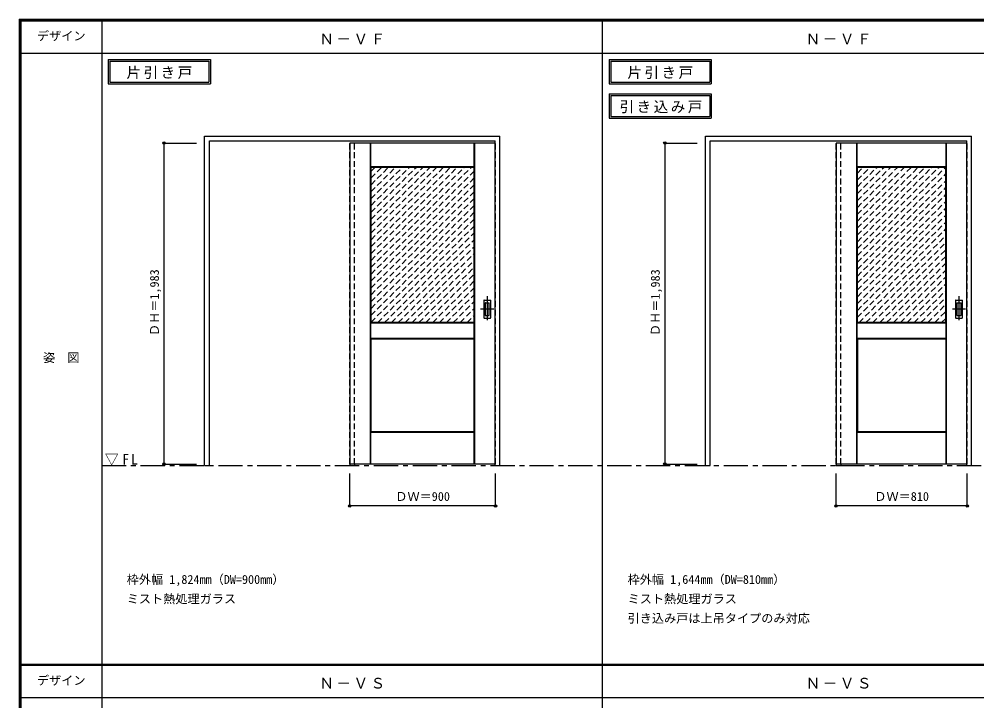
# Model space of a CAD drawing. Units: millimetres, scale not verified. Extents: x -6000 to 5700, y -4307 to 4260.
# Drawn here: x -6000 to -87, y -36 to 4175 of the extents above; entities that cross this region are included whole.
import ezdxf
from ezdxf.enums import TextEntityAlignment as Align

# ---------------------------------------------------------------- set-up
doc = ezdxf.new("R2010")
doc.units = ezdxf.units.MM
doc.header["$LTSCALE"] = 30
doc.header["$PDMODE"] = 32
doc.header["$PDSIZE"] = 15
doc.linetypes.add('CHAIN1', pattern=[8, 5, -1, 1, -1])
doc.linetypes.add('DASHED1', pattern=[1.8, 1.2, -0.6])
for name, color, linetype in [('0-1_通り芯', 4, 'CHAIN1'), ('0-2_扉', 4, 'DASHED1'), ('0-3_仕上げ', 7, 'Continuous'), ('0-4_枠', 3, 'Continuous'), ('0-6_引手', 3, 'Continuous'), ('0-A_文字', 7, 'Continuous'), ('0-B_寸法', 7, 'Continuous'), ('0-C_ハッチ', 4, 'DASHED1'), ('F-1_枠', 6, 'Continuous'), ('F-A_文字', 7, 'Continuous')]:
    doc.layers.add(name, color=color, linetype=linetype)
doc.styles.add('ＭＳ ゴシック', font='')
doc.styles.get('ＭＳ ゴシック').set_extended_font_data('MS Gothic')

msp = doc.modelspace()

# ---------------------------------------------------------------- linework, layer by layer
at = {"layer": '0-1_通り芯'}
for p, q in [((-3109.75, 2465), (-3109.75, 2303)), ((-197.25, 2465), (-197.25, 2303)), ((-3068.75, 2384), (-3150.75, 2384)), ((-156.25, 2384), (-238.25, 2384))]:
    msp.add_line(p, q, dxfattribs=at)
at = {"layer": '0-1_通り芯', "color": 7}
msp.add_line((-5490, 1418), (3233.5, 1418), dxfattribs=at)
at = {"layer": '0-2_扉'}
for p, q in [((-3958.75, 3409.5), (-3958.75, 3405.5)), ((-3061.75, 3409.5), (-3058.75, 3409.5)), ((-3058.75, 1426.5), (-3058.75, 3409.5)), ((-956.25, 3409.5), (-956.25, 3405.5)), ((-149.25, 3409.5), (-146.25, 3409.5)), ((-3061.75, 1426.5), (-3058.75, 1426.5))]:
    msp.add_line(p, q, dxfattribs=at)
at = {"layer": '0-2_扉', "color": 3, "linetype": 'Continuous'}
for p, q in [((-3061.75, 3409.5), (-3958.75, 3409.5)), ((-3958.75, 3409.5), (-3958.75, 1426.5)), ((-956.25, 3409.5), (-956.25, 1426.5)), ((-149.25, 3409.5), (-956.25, 3409.5)), ((-3061.75, 1426.5), (-3958.75, 1426.5)), ((-149.25, 1426.5), (-956.25, 1426.5))]:
    msp.add_line(p, q, dxfattribs=at)
at = {"layer": '0-2_扉'}
msp.add_lwpolyline([(-149.25, 1426.5), (-146.25, 1426.5), (-146.25, 3409.5)], dxfattribs=at)
at = {"layer": '0-3_仕上げ'}
for p, q in [((-3830.75, 1426.5), (-3830.75, 3409.5)), ((-3829.25, 3262), (-3829.25, 3409.5)), ((-3827.75, 3263.5), (-3827.75, 3409.5)), ((-3189.75, 3263.5), (-3189.75, 3409.5)), ((-3188.25, 3262), (-3188.25, 3409.5)), ((-3186.75, 1426.5), (-3186.75, 3409.5)), ((-828.25, 1426.5), (-828.25, 3409.5)), ((-826.75, 3262), (-826.75, 3409.5)), ((-825.25, 3263.5), (-825.25, 3409.5)), ((-277.25, 3263.5), (-277.25, 3409.5)), ((-275.75, 3262), (-275.75, 3409.5)), ((-274.25, 1426.5), (-274.25, 3409.5)), ((-3827.75, 3263.5), (-3829.25, 3262)), ((-3826.75, 3259.5), (-3829.25, 3262)), ((-3189.75, 3263.5), (-3827.75, 3263.5)), ((-3188.25, 3262), (-3190.75, 3259.5)), ((-3189.75, 3263.5), (-3188.25, 3262)), ((-825.25, 3263.5), (-826.75, 3262)), ((-824.25, 3259.5), (-826.75, 3262)), ((-277.25, 3263.5), (-825.25, 3263.5)), ((-3829.25, 2204), (-3829.25, 2299)), ((-3189.75, 2297.5), (-3827.75, 2297.5)), ((-3827.75, 2205.5), (-3827.75, 2297.5)), ((-3190.75, 2301.5), (-3188.25, 2299)), ((-3189.75, 2297.5), (-3188.25, 2299)), ((-826.75, 2204), (-826.75, 2299)), ((-825.25, 2205.5), (-825.25, 2297.5)), ((-277.25, 2297.5), (-825.25, 2297.5)), ((-278.25, 2301.5), (-275.75, 2299)), ((-277.25, 2297.5), (-275.75, 2299)), ((-277.25, 2205.5), (-277.25, 2297.5)), ((-275.75, 2204), (-275.75, 2299)), ((-3827.75, 2205.5), (-3829.25, 2204)), ((-3826.75, 2201.5), (-3829.25, 2204)), ((-3188.25, 2204), (-3190.75, 2201.5)), ((-825.25, 2205.5), (-826.75, 2204)), ((-824.25, 2201.5), (-826.75, 2204)), ((-825.25, 2205.5), (-277.25, 2205.5)), ((-3829.25, 1426.5), (-3829.25, 1624)), ((-3827.75, 1426.5), (-3827.75, 1622.5)), ((-3189.75, 1622.5), (-3827.75, 1622.5)), ((-3190.75, 1626.5), (-3188.25, 1624)), ((-3189.75, 1622.5), (-3188.25, 1624)), ((-3189.75, 1426.5), (-3189.75, 1622.5)), ((-3188.25, 1426.5), (-3188.25, 1624)), ((-826.75, 1426.5), (-826.75, 1624)), ((-825.25, 1426.5), (-825.25, 1622.5)), ((-277.25, 1622.5), (-825.25, 1622.5)), ((-278.25, 1626.5), (-275.75, 1624)), ((-277.25, 1622.5), (-275.75, 1624)), ((-277.25, 1426.5), (-277.25, 1622.5)), ((-275.75, 1426.5), (-275.75, 1624))]:
    msp.add_line(p, q, dxfattribs=at)
at = {"layer": '0-3_仕上げ', "color": 3}
for p, q in [((-3190.75, 3259.5), (-3826.75, 3259.5)), ((-3826.75, 2301.5), (-3826.75, 3259.5)), ((-3190.75, 2301.5), (-3190.75, 3259.5)), ((-824.25, 2301.5), (-824.25, 3259.5)), ((-278.25, 3259.5), (-824.25, 3259.5)), ((-278.25, 2301.5), (-278.25, 3259.5)), ((-3190.75, 2301.5), (-3826.75, 2301.5)), ((-278.25, 2301.5), (-824.25, 2301.5)), ((-3826.75, 2201.5), (-3190.75, 2201.5)), ((-3826.75, 1626.5), (-3826.75, 2201.5)), ((-3190.75, 1626.5), (-3190.75, 2201.5)), ((-824.25, 2201.5), (-824.25, 1626.5)), ((-3190.75, 1626.5), (-3826.75, 1626.5)), ((-278.25, 1626.5), (-824.25, 1626.5))]:
    msp.add_line(p, q, dxfattribs=at)
at = {"layer": '0-3_仕上げ'}
for points in [[(-277.25, 3263.5), (-275.75, 3262), (-278.25, 3259.5)], [(-3827.75, 2297.5), (-3829.25, 2299), (-3826.75, 2301.5)], [(-3827.75, 2205.5), (-3189.75, 2205.5), (-3189.75, 2297.5)], [(-3189.75, 2205.5), (-3188.25, 2204), (-3188.25, 2299)], [(-825.25, 2297.5), (-826.75, 2299), (-824.25, 2301.5)], [(-277.25, 2205.5), (-275.75, 2204), (-278.25, 2201.5)], [(-3827.75, 1622.5), (-3829.25, 1624), (-3826.75, 1626.5)], [(-825.25, 1622.5), (-826.75, 1624), (-824.25, 1626.5)]]:
    msp.add_lwpolyline(points, dxfattribs=at)
at = {"layer": '0-3_仕上げ', "color": 3}
msp.add_lwpolyline([(-824.25, 2201.5), (-278.25, 2201.5), (-278.25, 1626.5)], dxfattribs=at)
at = {"layer": '0-4_枠'}
for p, q in [((-4855.75, 1418), (-4855.75, 3453)), ((-4855.75, 3453), (-3031.75, 3453)), ((-3031.75, 1418), (-3031.75, 3453)), ((-1763.25, 1418), (-1763.25, 3453)), ((-1763.25, 3453), (-119.25, 3453)), ((-119.25, 1418), (-119.25, 3453)), ((-4825.75, 3423), (-3061.75, 3423)), ((-4825.75, 1418), (-4825.75, 3423)), ((-3061.75, 1418), (-3061.75, 3423)), ((-1733.25, 3423), (-149.25, 3423)), ((-1733.25, 1418), (-1733.25, 3423)), ((-149.25, 1418), (-149.25, 3423)), ((-3958.75, 1426.5), (-3958.75, 1418)), ((-3928.75, 1426.5), (-3928.75, 1418)), ((-956.25, 1426.5), (-956.25, 1418)), ((-926.25, 1426.5), (-926.25, 1418)), ((-4855.75, 1418), (-4825.75, 1418)), ((-3958.75, 1418), (-3928.75, 1418)), ((-3061.75, 1418), (-3031.75, 1418)), ((-1763.25, 1418), (-1733.25, 1418)), ((-956.25, 1418), (-926.25, 1418)), ((-149.25, 1418), (-119.25, 1418))]:
    msp.add_line(p, q, dxfattribs=at)
at = {"layer": '0-4_枠', "color": 4, "linetype": 'DASHED1'}
for p, q in [((-3958.75, 1426.5), (-3958.75, 3423)), ((-3928.75, 1426.5), (-3928.75, 3423)), ((-956.25, 1426.5), (-956.25, 3423)), ((-926.25, 1426.5), (-926.25, 3423))]:
    msp.add_line(p, q, dxfattribs=at)
at = {"layer": '0-6_引手'}
for p, q in [((-3130.75, 2437.5), (-3130.75, 2330.5)), ((-3129.25, 2439), (-3090.25, 2439)), ((-3088.75, 2330.5), (-3088.75, 2437.5)), ((-218.25, 2437.5), (-218.25, 2330.5)), ((-216.75, 2439), (-177.75, 2439)), ((-176.25, 2330.5), (-176.25, 2437.5)), ((-3129.25, 2329), (-3090.25, 2329)), ((-216.75, 2329), (-177.75, 2329))]:
    msp.add_line(p, q, dxfattribs=at)
at = {"layer": '0-6_引手', "color": 7}
for p, q in [((-3122.25, 2421.5), (-3122.25, 2346.5)), ((-3120.75, 2423), (-3098.75, 2423)), ((-3097.25, 2346.5), (-3097.25, 2421.5)), ((-209.75, 2421.5), (-209.75, 2346.5)), ((-208.25, 2423), (-186.25, 2423)), ((-184.75, 2346.5), (-184.75, 2421.5)), ((-3120.75, 2345), (-3098.75, 2345)), ((-208.25, 2345), (-186.25, 2345))]:
    msp.add_line(p, q, dxfattribs=at)
at = {"layer": '0-6_引手'}
for centre, start, end in [((-3129.25, 2437.5), 90, 180), ((-3090.25, 2437.5), 0, 90), ((-216.75, 2437.5), 90, 180), ((-177.75, 2437.5), 0, 90), ((-3129.25, 2330.5), 180, 270), ((-3090.25, 2330.5), 270, 0), ((-216.75, 2330.5), 180, 270), ((-177.75, 2330.5), 270, 0)]:
    msp.add_arc(centre, 1.5, start, end, dxfattribs=at)
at = {"layer": '0-6_引手', "color": 7}
for centre, start, end in [((-3120.75, 2421.5), 90, 180), ((-3098.75, 2421.5), 0, 90), ((-208.25, 2421.5), 90, 180), ((-186.25, 2421.5), 0, 90), ((-3120.75, 2346.5), 180, 270), ((-3098.75, 2346.5), 270, 0), ((-208.25, 2346.5), 180, 270), ((-186.25, 2346.5), 270, 0)]:
    msp.add_arc(centre, 1.5, start, end, dxfattribs=at)
at = {"layer": '0-A_文字'}
for p, q in [((-5450, 3925), (-5450, 3775)), ((-5440, 3915), (-5440, 3785)), ((-5440, 3915), (-4828.97, 3915)), ((-4828.97, 3915), (-4828.97, 3785)), ((-2357.5, 3925), (-2357.5, 3775)), ((-2347.5, 3915), (-2347.5, 3785)), ((-2347.5, 3915), (-1736.47, 3915)), ((-1736.47, 3915), (-1736.47, 3785)), ((-5440, 3785), (-4828.97, 3785)), ((-2347.5, 3785), (-1736.47, 3785)), ((-5450, 3775), (-4818.97, 3775)), ((-2357.5, 3775), (-1726.47, 3775)), ((-2357.5, 3713.53), (-2357.5, 3563.53)), ((-2347.5, 3703.53), (-2347.5, 3573.53)), ((-2347.5, 3703.53), (-1736.47, 3703.53)), ((-1736.47, 3703.53), (-1736.47, 3573.53)), ((-2357.5, 3563.53), (-1726.47, 3563.53)), ((-2347.5, 3573.53), (-1736.47, 3573.53))]:
    msp.add_line(p, q, dxfattribs=at)
for points in [[(-5450, 3925), (-4818.97, 3925), (-4818.97, 3775)], [(-2357.5, 3925), (-1726.47, 3925), (-1726.47, 3775)], [(-2357.5, 3713.53), (-1726.47, 3713.53), (-1726.47, 3563.53)]]:
    msp.add_lwpolyline(points, dxfattribs=at)
at = {"layer": '0-B_寸法', "color": 4}
for p, q in [((-5105.75, 3409.5), (-5105.75, 1426.5)), ((-5105.75, 3409.5), (-4905.75, 3409.5)), ((-2013.25, 3409.5), (-2013.25, 1426.5)), ((-2013.25, 3409.5), (-1813.25, 3409.5)), ((-5105.75, 1426.5), (-4905.75, 1426.5)), ((-2013.25, 1426.5), (-1813.25, 1426.5)), ((-3958.75, 1168), (-3958.75, 1368)), ((-3058.75, 1168), (-3058.75, 1368)), ((-956.25, 1168), (-956.25, 1368)), ((-146.25, 1168), (-146.25, 1368)), ((-3058.75, 1168), (-3958.75, 1168)), ((-146.25, 1168), (-956.25, 1168))]:
    msp.add_line(p, q, dxfattribs=at)
at = {"layer": '0-B_寸法'}
for p in [(-5105.75, 3409.5), (-2013.25, 3409.5), (-5105.75, 1426.5), (-2013.25, 1426.5), (-3958.75, 1168), (-3058.75, 1168), (-956.25, 1168), (-146.25, 1168)]:
    msp.add_point(p, dxfattribs=at)
at = {"layer": '0-C_ハッチ'}
for p, q in [((-3826.75, 2642.84), (-3210.09, 3259.5)), ((-3826.75, 2685.27), (-3252.52, 3259.5)), ((-3826.75, 2727.69), (-3294.94, 3259.5)), ((-3826.75, 2770.12), (-3337.37, 3259.5)), ((-3826.75, 2812.55), (-3379.8, 3259.5)), ((-3826.75, 2854.97), (-3422.22, 3259.5)), ((-3826.75, 2897.4), (-3464.65, 3259.5)), ((-3826.75, 2939.83), (-3507.08, 3259.5)), ((-3826.75, 2982.25), (-3549.5, 3259.5)), ((-3826.75, 3024.68), (-3591.93, 3259.5)), ((-3826.75, 3067.11), (-3634.36, 3259.5)), ((-3826.75, 3109.53), (-3676.78, 3259.5)), ((-3826.75, 3151.96), (-3719.21, 3259.5)), ((-3826.75, 3194.39), (-3761.64, 3259.5)), ((-3826.75, 3236.81), (-3804.06, 3259.5)), ((-824.25, 3224.56), (-789.31, 3259.5)), ((-824.25, 3139.71), (-704.46, 3259.5)), ((-824.25, 3182.13), (-746.88, 3259.5)), ((-824.25, 2757.87), (-322.62, 3259.5)), ((-824.25, 2800.3), (-365.04, 3259.5)), ((-824.25, 2842.72), (-407.47, 3259.5)), ((-824.25, 2885.15), (-449.9, 3259.5)), ((-824.25, 2927.57), (-492.32, 3259.5)), ((-824.25, 2970), (-534.75, 3259.5)), ((-824.25, 3012.43), (-577.18, 3259.5)), ((-824.25, 3054.85), (-619.6, 3259.5)), ((-824.25, 3097.28), (-662.03, 3259.5)), ((-824.25, 2715.44), (-280.19, 3259.5)), ((-3826.75, 2600.42), (-3190.75, 3236.42)), ((-3826.75, 2557.99), (-3190.75, 3193.99)), ((-824.25, 2673.02), (-278.25, 3219.02)), ((-3826.75, 2515.56), (-3190.75, 3151.56)), ((-824.25, 2630.59), (-278.25, 3176.59)), ((-824.25, 2588.16), (-278.25, 3134.16)), ((-3826.75, 2473.14), (-3190.75, 3109.14)), ((-824.25, 2545.74), (-278.25, 3091.74)), ((-3826.75, 2430.71), (-3190.75, 3066.71)), ((-3826.75, 2388.28), (-3190.75, 3024.28)), ((-824.25, 2503.31), (-278.25, 3049.31)), ((-3826.75, 2345.86), (-3190.75, 2981.86)), ((-824.25, 2460.88), (-278.25, 3006.88)), ((-824.25, 2418.46), (-278.25, 2964.46)), ((-3826.75, 2303.43), (-3190.75, 2939.43)), ((-824.25, 2376.03), (-278.25, 2922.03)), ((-3786.25, 2301.5), (-3190.75, 2897)), ((-3743.83, 2301.5), (-3190.75, 2854.58)), ((-824.25, 2333.6), (-278.25, 2879.6)), ((-3701.4, 2301.5), (-3190.75, 2812.15)), ((-813.93, 2301.5), (-278.25, 2837.18)), ((-771.5, 2301.5), (-278.25, 2794.75)), ((-3658.97, 2301.5), (-3190.75, 2769.73)), ((-3616.55, 2301.5), (-3190.75, 2727.3)), ((-729.08, 2301.5), (-278.25, 2752.33)), ((-3574.12, 2301.5), (-3190.75, 2684.87)), ((-686.65, 2301.5), (-278.25, 2709.9)), ((-644.22, 2301.5), (-278.25, 2667.47)), ((-3531.7, 2301.5), (-3190.75, 2642.45)), ((-601.8, 2301.5), (-278.25, 2625.05)), ((-3489.27, 2301.5), (-3190.75, 2600.02)), ((-3446.84, 2301.5), (-3190.75, 2557.59)), ((-559.37, 2301.5), (-278.25, 2582.62)), ((-3404.42, 2301.5), (-3190.75, 2515.17)), ((-516.94, 2301.5), (-278.25, 2540.19)), ((-474.52, 2301.5), (-278.25, 2497.77)), ((-3361.99, 2301.5), (-3190.75, 2472.74)), ((-3319.56, 2301.5), (-3190.75, 2430.31)), ((-432.09, 2301.5), (-278.25, 2455.34)), ((-3277.14, 2301.5), (-3190.75, 2387.89)), ((-389.66, 2301.5), (-278.25, 2412.91)), ((-347.24, 2301.5), (-278.25, 2370.49)), ((-3234.71, 2301.5), (-3190.75, 2345.46)), ((-304.81, 2301.5), (-278.25, 2328.06)), ((-3192.28, 2301.5), (-3190.75, 2303.03))]:
    msp.add_line(p, q, dxfattribs=at)
at = {"layer": 'F-1_枠'}
for p, q in [((-6000, 4175), (5700, 4175)), ((-6000, 4175), (-6000, -4205)), ((-6000, 4170), (5700, 4170)), ((-6000, 4165), (5700, 4165)), ((-5995, 4175), (-5995, -4205)), ((-5990, 4175), (-5990, -4205)), ((-5490, 4175), (-5490, -3790)), ((-2397.5, -3790), (-2397.5, 4175)), ((-6000, 3965), (5700, 3965)), ((-6000, 190.5), (5700, 190.5)), ((-6000, 187.5), (5700, 187.5)), ((-6000, 184.5), (5700, 184.5)), ((-6000, -15.5), (5700, -15.5))]:
    msp.add_line(p, q, dxfattribs=at)

# ---------------------------------------------------------------- texts
at = {"layer": '0-A_文字', "style": 'ＭＳ ゴシック'}
for s, p in [('枠外幅 1,824mm（DW=900mm）', (-5335.75, 670.5)), ('枠外幅 1,644mm（DW=810mm）', (-2243.25, 670.5)), ('ミスト熱処理ガラス', (-5335.75, 550.5)), ('ミスト熱処理ガラス', (-2243.25, 550.5)), ('引き込み戸は上吊タイプのみ対応', (-2243.25, 430.5))]:
    msp.add_text(s, height=54.99, dxfattribs=at).set_placement(p, align=Align.BOTTOM_LEFT)
at = {"layer": '0-A_文字', "char_height": 65.98, "attachment_point": 7, "style": 'ＭＳ ゴシック'}
for s, insert in [('\\T1.17;Ｎ－ＶＦ', (-4146.25, 4020)), ('\\T1.17;Ｎ－ＶＦ', (-1143.75, 4020)), ('\\T1.17;片引き戸', (-5336.98, 3805)), ('\\T1.17;片引き戸', (-2244.48, 3805)), ('\\T1.17;引き込み戸', (-2292.84, 3593.53)), ('\\T1.26;\\W0.95;▽FL', (-5471.25, 1418)), ('\\T1.17;Ｎ－ＶＳ', (-4146.25, 39.5)), ('\\T1.17;Ｎ－ＶＳ', (-1143.75, 39.5))]:
    msp.add_mtext(s, dxfattribs=dict(at, insert=insert))
at = {"layer": '0-B_寸法', "style": 'ＭＳ ゴシック'}
for p in [(-5120.75, 2217.75), (-2028.25, 2217.75)]:
    msp.add_text('ＤＨ＝1,983', height=54.99, rotation=90, dxfattribs=at).set_placement(p, align=Align.BOTTOM_LEFT)
for s, p in [('ＤＷ＝900', (-3677.5, 1183)), ('ＤＷ＝810', (-720, 1183))]:
    msp.add_text(s, height=54.99, dxfattribs=at).set_placement(p, align=Align.BOTTOM_LEFT)
at = {"layer": 'F-A_文字', "style": 'ＭＳ ゴシック'}
for s, p in [('デザイン', (-5890, 4027.5)), ('姿\u3000図', (-5852.5, 2040.25)), ('デザイン', (-5890, 47))]:
    msp.add_text(s, height=54.99, dxfattribs=at).set_placement(p, align=Align.BOTTOM_LEFT)

doc.saveas('drawing.dxf')
